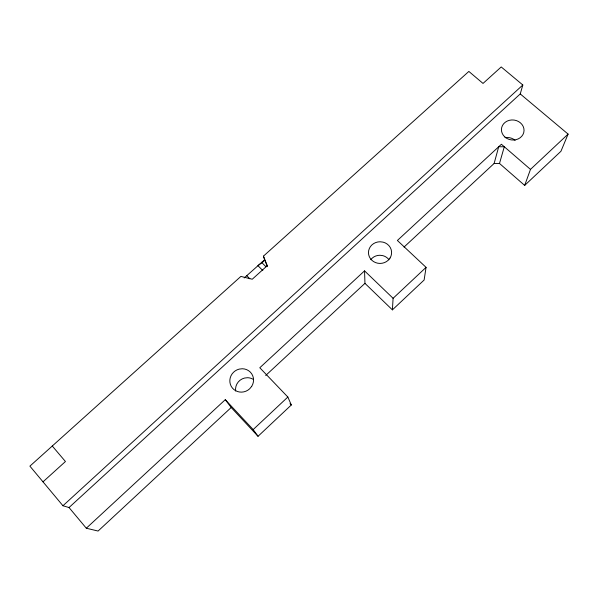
<?xml version="1.0" encoding="UTF-8"?>
<svg xmlns="http://www.w3.org/2000/svg" width="598" height="598" viewBox="0 0 598 598"><rect width="100%" height="100%" fill="white"/><g stroke="black" fill="none" stroke-linecap="round" stroke-linejoin="round"><path stroke-width="0.9" d="M69.024 507.538L520.245 93.938L522.824 84.991L501.221 66.954L483.02 83.436L468.854 71.431L263.434 256.146L267.284 265.661L252.244 279.236L240.889 276.411L29.9 466.141L62.954 505.751L69.024 507.538L86.314 528.221L225.282 399.681L231.194 407.5L258.044 436.293L291.316 404.981L287.855 397.035L259.794 367.755L364.548 270.857L364.952 283.355L392.393 309.876L393.095 298.297L426.068 267.358L397.386 240.478L501.408 144.26L530.486 169.391L524.67 185.41L499.502 163.456L494.127 163.463L404.046 247.064M426.068 267.358L424.117 280.028L392.393 309.876M494.127 163.463L498.702 146.757L504.293 146.749L499.502 163.456M520.245 93.938L568.1 134.102L560.946 151.279L524.67 185.41M258.044 436.293L253.171 429.581L287.855 397.035M530.486 169.391L568.1 134.102M231.194 407.5L98.079 531.046L86.314 528.221M265.684 375.492L364.952 283.355M62.954 505.751L522.824 84.991M43.004 481.839L65.444 461.521L52.273 446.018M244.186 277.973L264.622 259.794L263.434 256.146M263.023 261.902L257.902 265.624L262.828 270.558M264.166 260.735L261.67 262.455L265.975 266.76M364.548 270.857L393.095 298.297M246.742 275.663L249.815 278.773M290.03 403.643L291.316 404.981M225.282 399.681L253.171 429.581M264.622 259.794L267.403 266.648M505.243 137.682A10.906 9.71 7.5 0 1 515.125 140.358M370.797 259.652A11.13 10.465 -0.4 0 1 379.924 255.264L382.795 255.638A11.13 10.465 -0.4 0 1 388.999 259.756M235.657 390.987A11.534 11.123 -35.5 0 1 244.522 378.056L247.475 377.712A11.534 11.123 -35.5 0 1 253.081 379.281M390.038 258.044L388.177 260.287A11.571 10.831 -0.8 0 1 369.325 256.706A11.571 10.831 -0.8 0 1 380.119 241.771L383.101 242.145A11.571 10.831 -0.8 0 1 390.038 258.044M251.676 386.383L249.672 388.797A12.005 11.541 -34.4 0 1 231.142 386.166A12.005 11.541 -34.4 0 1 239.2 369.108L242.272 368.749A12.005 11.541 -34.4 0 1 251.676 386.383M504.989 137.092A11.332 10.024 7.2 0 0 523.743 132.584A11.332 10.024 7.2 0 0 509.466 120.288A11.332 10.024 7.2 0 0 504.989 137.092"/></g></svg>
